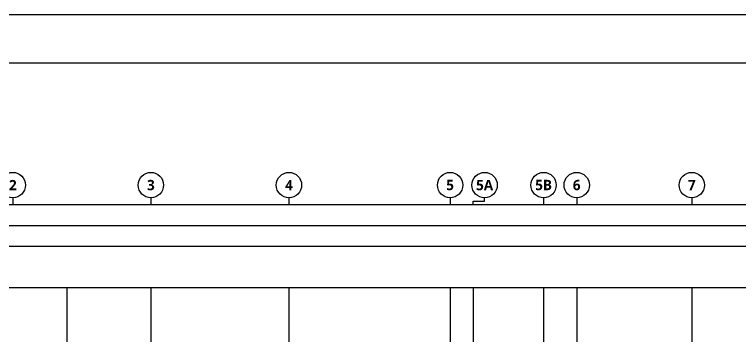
# Model space of a CAD drawing. Header units: millimetres. Extents: x -734060 to 504600, y -7739 to 118800.
# Drawn here: x 53650 to 116734, y 90862 to 118800 of the extents above; entities that cross this region are included whole.
import ezdxf
from ezdxf.enums import TextEntityAlignment as Align

# ---------------------------------------------------------------- set-up
doc = ezdxf.new("R2010")
doc.units = ezdxf.units.MM
doc.header["$LTSCALE"] = 200
doc.linetypes.add('CEN-GAUN', pattern=[32.2, 30, -1, 0.2, -1])
doc.layers.get('DEFPOINTS').update_dxf_attribs({"color": 137})
for name, color, linetype in [('CEN', 1, 'CEN-GAUN'), ('GYP. BOARD', 42, 'Continuous'), ('WALL-D', 3, 'Continuous')]:
    doc.layers.add(name, color=color, linetype=linetype)
doc.styles.add('스타일2', font='malgunbd.ttf')

# ---------------------------------------------------------------- blocks, each defined once
blk = doc.blocks.new('sheet-line')
at = {"layer": 'DEFPOINTS'}
blk.add_lwpolyline([(168200, -356400), (0, -356400), (0, -237600), (168200, -237600)], close=True, dxfattribs=at)
blk = doc.blocks.new('DEF-AXIS')
blk.add_line((0, 600), (0, 0))
blk.add_circle((0, 1700), 1100)
at = {"style": '스타일2'}
blk.add_attdef('X', text='', height=900, dxfattribs=at).set_placement((0, 1700), align=Align.MIDDLE)
blk = doc.blocks.new('def-sym')
at = {"layer": 'DEFPOINTS'}
blk.add_lwpolyline([(52000, 16400), (52000, 16700), (53000, 16700), (53000, 17000)], dxfattribs=at)
blk.add_circle((53000, 18100), 1100, dxfattribs=at)
for p, values in [((12000, 16400), {'X': '2'}), ((24000, 16400), {'X': '3'}), ((36000, 16400), {'X': '4'}), ((50000, 16400), {'X': '5'}), ((58125, 16400), {'X': '5B'}), ((61000, 16400), {'X': '6'}), ((71000, 16400), {'X': '7'})]:
    blk.add_blockref('DEF-AXIS', p, dxfattribs=at).add_auto_attribs(values)
at = {"layer": 'DEFPOINTS', "style": '스타일2'}
blk.add_text('5A', height=900, dxfattribs=at).set_placement((53000, 18100), align=Align.MIDDLE_CENTER)

msp = doc.modelspace()

# ---------------------------------------------------------------- linework, layer by layer
at = {"layer": 'CEN'}
for p, q in [((58200, 95100), (58200, 32900)), ((65500, 95100), (65500, 32900)), ((77500, 95100), (77500, 32900)), ((91500, 95100), (91500, 32900)), ((93500, 95100), (93500, 32900)), ((99625, 95100), (99625, 32900)), ((102500, 95100), (102500, 32900)), ((112500, 95100), (112500, 32900))]:
    msp.add_line(p, q, dxfattribs=at)
at = {"layer": 'DEFPOINTS'}
for points in [[(9300, 114600), (146700, 114600), (146700, 4200), (9300, 4200)], [(124700, 25700), (25100, 25700), (25100, 102300), (124700, 102300)], [(122900, 27500), (26900, 27500), (26900, 100500), (122900, 100500)], [(121100, 29300), (28700, 29300), (28700, 98700), (121100, 98700)], [(117500, 32900), (32300, 32900), (32300, 95100), (117500, 95100)]]:
    msp.add_lwpolyline(points, close=True, dxfattribs=at)

# ---------------------------------------------------------------- block references
at = {"layer": 'GYP. BOARD'}
msp.add_blockref('def-sym', (41500, 85900), dxfattribs=at)
at = {"layer": 'WALL-D'}
msp.add_blockref('sheet-line', (0, 356400), dxfattribs=at)

doc.saveas('drawing.dxf')
